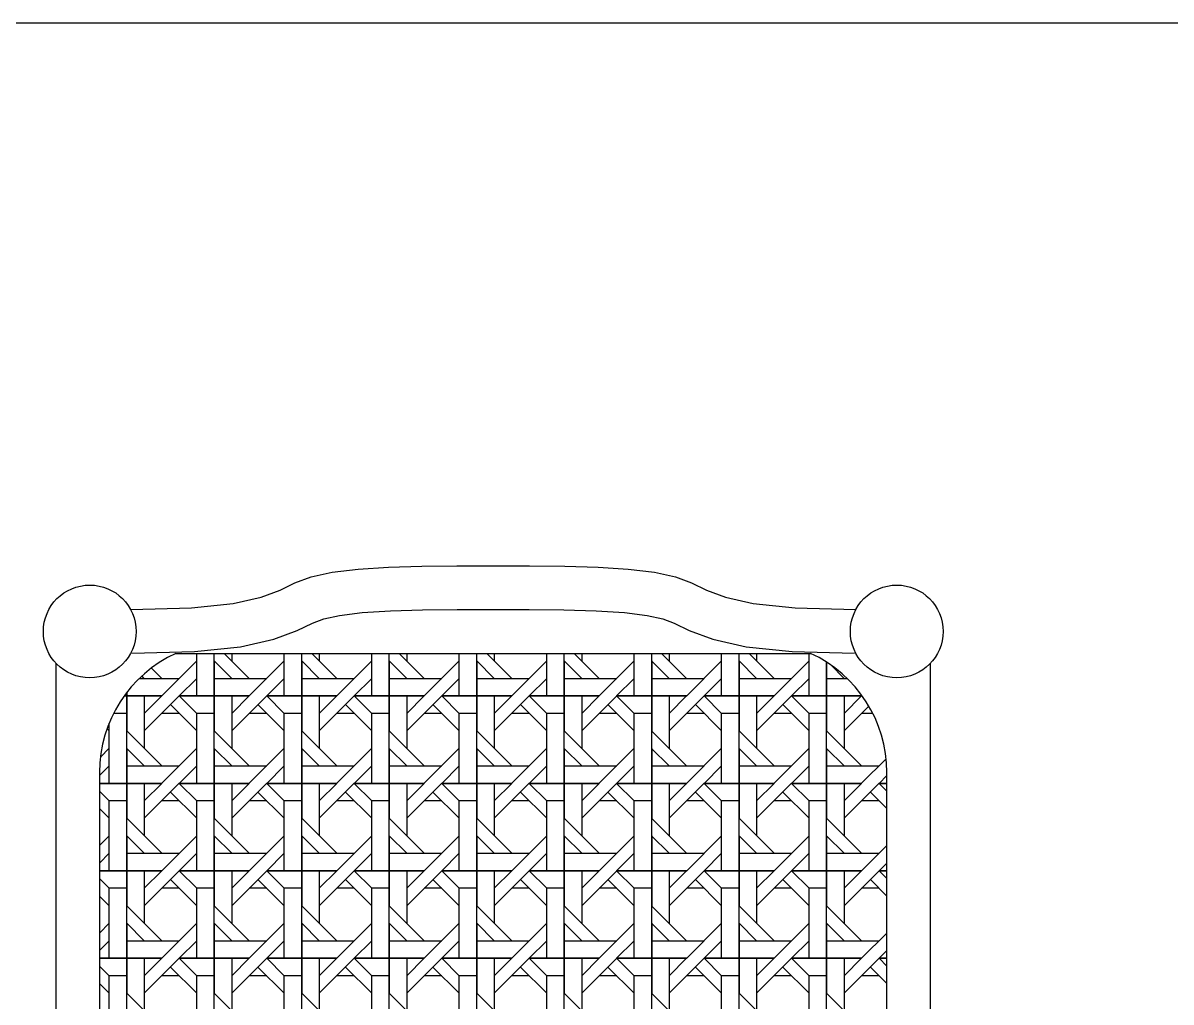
# Model space of a CAD drawing. Header units: millimetres. Extents: x 36213 to 52357, y 13387 to 22894.
# Drawn here: x 45352 to 45982, y 16475 to 17012 of the extents above; entities that cross this region are included whole.
import ezdxf

# ---------------------------------------------------------------- set-up
doc = ezdxf.new("R2010")
doc.units = ezdxf.units.MM
doc.layers.add('www.cad-blocks.net', color=7, linetype='Continuous')

# ---------------------------------------------------------------- blocks, each defined once
blk = doc.blocks.new('*X65')
at = {"color": 0}
for p, q in [((158.769, 394.382), (157.169, 392.782)), ((158.769, 392.781), (158.769, 394.725)), ((160.368, 393.581), (159.568, 394.381)), ((159.569, 392.781), (159.569, 394.725)), ((159.569, 394.381), (159.569, 392.781)), ((161.168, 393.581), (160.024, 394.725)), ((160.369, 394.725), (160.369, 394.381)), ((162.769, 394.382), (161.169, 392.782)), ((162.769, 392.781), (162.769, 394.725)), ((164.368, 393.581), (163.568, 394.381)), ((163.569, 392.781), (163.569, 394.725)), ((163.569, 394.381), (163.569, 392.781)), ((165.168, 393.581), (164.024, 394.725)), ((164.369, 394.725), (164.369, 394.381)), ((166.769, 394.382), (165.169, 392.782)), ((166.769, 392.781), (166.769, 394.725)), ((168.368, 393.581), (167.568, 394.381)), ((167.569, 392.781), (167.569, 394.725)), ((167.569, 394.381), (167.569, 392.781)), ((169.168, 393.581), (168.024, 394.725)), ((168.369, 394.725), (168.369, 394.381)), ((170.769, 394.382), (169.169, 392.782)), ((170.769, 392.781), (170.769, 394.725)), ((172.368, 393.581), (171.568, 394.381)), ((171.569, 392.781), (171.569, 394.725)), ((171.569, 394.381), (171.569, 392.781)), ((173.168, 393.581), (172.024, 394.725)), ((172.369, 394.725), (172.369, 394.381)), ((174.769, 394.382), (173.169, 392.782)), ((174.769, 392.781), (174.769, 394.725)), ((176.368, 393.581), (175.568, 394.381)), ((175.569, 392.781), (175.569, 394.725)), ((175.569, 394.381), (175.569, 392.781)), ((177.168, 393.581), (176.024, 394.725)), ((176.369, 394.725), (176.369, 394.381)), ((178.769, 394.382), (177.169, 392.782)), ((178.769, 392.781), (178.769, 394.725)), ((180.368, 393.581), (179.568, 394.381)), ((179.569, 392.781), (179.569, 394.725)), ((179.569, 394.381), (179.569, 392.781)), ((181.168, 393.581), (180.024, 394.725)), ((180.369, 394.725), (180.369, 394.381)), ((182.769, 394.382), (181.169, 392.782)), ((182.769, 392.781), (182.769, 394.725)), ((184.368, 393.581), (183.568, 394.381)), ((183.569, 392.781), (183.569, 394.725)), ((183.569, 394.381), (183.569, 392.781)), ((185.168, 393.581), (184.024, 394.725)), ((184.369, 394.725), (184.369, 394.381)), ((186.769, 394.382), (185.169, 392.782)), ((186.769, 392.781), (186.769, 394.725)), ((187.569, 394.324), (187.569, 392.781)), ((187.569, 392.781), (187.569, 394.324)), ((157.168, 393.581), (156.696, 394.053)), ((188.368, 393.581), (187.742, 394.208)), ((156.147, 393.581), (157.969, 393.581)), ((156.368, 393.581), (156.261, 393.689)), ((158.768, 393.581), (157.968, 392.781)), ((159.569, 393.581), (161.969, 393.581)), ((162.768, 393.581), (161.968, 392.781)), ((163.569, 393.581), (165.969, 393.581)), ((166.768, 393.581), (165.968, 392.781)), ((167.569, 393.581), (169.969, 393.581)), ((170.768, 393.581), (169.968, 392.781)), ((171.569, 393.581), (173.969, 393.581)), ((174.768, 393.581), (173.968, 392.781)), ((175.569, 393.581), (177.969, 393.581)), ((178.768, 393.581), (177.968, 392.781)), ((179.569, 393.581), (181.969, 393.581)), ((182.768, 393.581), (181.968, 392.781)), ((183.569, 393.581), (185.969, 393.581)), ((186.768, 393.581), (185.968, 392.781)), ((187.569, 393.581), (188.504, 393.581)), ((155.456, 392.781), (155.569, 392.781)), ((155.569, 392.781), (155.456, 392.781)), ((155.569, 392.932), (155.569, 392.781)), ((155.569, 392.781), (155.569, 392.932)), ((155.569, 388.781), (155.569, 392.781)), ((155.569, 392.781), (155.569, 392.781)), ((155.569, 392.781), (157.169, 392.781)), ((155.569, 392.781), (155.569, 391.181)), ((157.169, 392.781), (155.569, 392.781)), ((156.368, 391.981), (157.168, 392.781)), ((156.369, 391.182), (157.969, 392.782)), ((156.369, 392.781), (156.369, 390.381)), ((157.968, 392.781), (158.768, 391.981)), ((157.969, 392.781), (159.569, 392.781)), ((159.569, 392.781), (157.969, 392.781)), ((159.569, 388.781), (159.569, 392.781)), ((159.569, 392.781), (159.569, 392.781)), ((159.569, 392.781), (161.169, 392.781)), ((159.569, 392.781), (159.569, 391.181)), ((161.169, 392.781), (159.569, 392.781)), ((160.368, 391.981), (161.168, 392.781)), ((160.369, 391.182), (161.969, 392.782)), ((160.369, 392.781), (160.369, 390.381)), ((161.968, 392.781), (162.768, 391.981)), ((161.969, 392.781), (163.569, 392.781)), ((163.569, 392.781), (161.969, 392.781)), ((163.569, 388.781), (163.569, 392.781)), ((163.569, 392.781), (163.569, 392.781)), ((163.569, 392.781), (165.169, 392.781)), ((163.569, 392.781), (163.569, 391.181)), ((165.169, 392.781), (163.569, 392.781)), ((164.368, 391.981), (165.168, 392.781)), ((164.369, 391.182), (165.969, 392.782)), ((164.369, 392.781), (164.369, 390.381)), ((165.968, 392.781), (166.768, 391.981)), ((165.969, 392.781), (167.569, 392.781)), ((167.569, 392.781), (165.969, 392.781)), ((167.569, 388.781), (167.569, 392.781)), ((167.569, 392.781), (167.569, 392.781)), ((167.569, 392.781), (169.169, 392.781)), ((167.569, 392.781), (167.569, 391.181)), ((169.169, 392.781), (167.569, 392.781)), ((168.368, 391.981), (169.168, 392.781)), ((168.369, 391.182), (169.969, 392.782)), ((168.369, 392.781), (168.369, 390.381)), ((169.968, 392.781), (170.768, 391.981)), ((169.969, 392.781), (171.569, 392.781)), ((171.569, 392.781), (169.969, 392.781)), ((171.569, 388.781), (171.569, 392.781)), ((171.569, 392.781), (171.569, 392.781)), ((171.569, 392.781), (173.169, 392.781)), ((171.569, 392.781), (171.569, 391.181)), ((173.169, 392.781), (171.569, 392.781)), ((172.368, 391.981), (173.168, 392.781)), ((172.369, 391.182), (173.969, 392.782)), ((172.369, 392.781), (172.369, 390.381)), ((173.968, 392.781), (174.768, 391.981)), ((173.969, 392.781), (175.569, 392.781)), ((175.569, 392.781), (173.969, 392.781)), ((175.569, 388.781), (175.569, 392.781)), ((175.569, 392.781), (175.569, 392.781)), ((175.569, 392.781), (177.169, 392.781)), ((175.569, 392.781), (175.569, 391.181)), ((177.169, 392.781), (175.569, 392.781)), ((176.368, 391.981), (177.168, 392.781)), ((176.369, 391.182), (177.969, 392.782)), ((176.369, 392.781), (176.369, 390.381)), ((177.968, 392.781), (178.768, 391.981)), ((177.969, 392.781), (179.569, 392.781)), ((179.569, 392.781), (177.969, 392.781)), ((179.569, 388.781), (179.569, 392.781)), ((179.569, 392.781), (179.569, 392.781)), ((179.569, 392.781), (181.169, 392.781)), ((179.569, 392.781), (179.569, 391.181)), ((181.169, 392.781), (179.569, 392.781)), ((180.368, 391.981), (181.168, 392.781)), ((180.369, 391.182), (181.969, 392.782)), ((180.369, 392.781), (180.369, 390.381)), ((181.968, 392.781), (182.768, 391.981)), ((181.969, 392.781), (183.569, 392.781)), ((183.569, 392.781), (181.969, 392.781)), ((183.569, 388.781), (183.569, 392.781)), ((183.569, 392.781), (183.569, 392.781)), ((183.569, 392.781), (185.169, 392.781)), ((183.569, 392.781), (183.569, 391.181)), ((185.169, 392.781), (183.569, 392.781)), ((184.368, 391.981), (185.168, 392.781)), ((184.369, 391.182), (185.969, 392.782)), ((184.369, 392.781), (184.369, 390.381)), ((185.968, 392.781), (186.768, 391.981)), ((185.969, 392.781), (187.569, 392.781)), ((187.569, 392.781), (185.969, 392.781)), ((187.569, 388.781), (187.569, 392.781)), ((187.569, 392.781), (187.569, 392.781)), ((187.569, 392.781), (189.169, 392.781)), ((187.569, 392.781), (187.569, 391.181)), ((189.169, 392.781), (187.569, 392.781)), ((188.368, 391.981), (189.168, 392.781)), ((188.369, 392.781), (188.369, 390.381)), ((189.184, 392.797), (189.169, 392.782)), ((157.568, 392.381), (158.768, 391.181)), ((161.568, 392.381), (162.768, 391.181)), ((165.568, 392.381), (166.768, 391.181)), ((169.568, 392.381), (170.768, 391.181)), ((173.568, 392.381), (174.768, 391.181)), ((177.568, 392.381), (178.768, 391.181)), ((181.568, 392.381), (182.768, 391.181)), ((185.568, 392.381), (186.768, 391.181)), ((188.369, 391.182), (189.5, 392.313)), ((155.569, 391.981), (154.97, 391.981)), ((157.969, 391.981), (157.169, 391.981)), ((158.769, 388.781), (158.769, 391.981)), ((159.569, 391.981), (158.769, 391.981)), ((161.969, 391.981), (161.169, 391.981)), ((162.769, 388.781), (162.769, 391.981)), ((163.569, 391.981), (162.769, 391.981)), ((165.969, 391.981), (165.169, 391.981)), ((166.769, 388.781), (166.769, 391.981)), ((167.569, 391.981), (166.769, 391.981)), ((169.969, 391.981), (169.169, 391.981)), ((170.769, 388.781), (170.769, 391.981)), ((171.569, 391.981), (170.769, 391.981)), ((173.969, 391.981), (173.169, 391.981)), ((174.769, 388.781), (174.769, 391.981)), ((175.569, 391.981), (174.769, 391.981)), ((177.969, 391.981), (177.169, 391.981)), ((178.769, 388.781), (178.769, 391.981)), ((179.569, 391.981), (178.769, 391.981)), ((181.969, 391.981), (181.169, 391.981)), ((182.769, 388.781), (182.769, 391.981)), ((183.569, 391.981), (182.769, 391.981)), ((185.969, 391.981), (185.169, 391.981)), ((186.769, 388.781), (186.769, 391.981)), ((187.569, 391.981), (186.769, 391.981)), ((189.681, 391.981), (189.169, 391.981)), ((154.67, 391.28), (154.768, 391.181)), ((154.769, 388.781), (154.769, 391.539)), ((157.168, 389.581), (155.568, 391.181)), ((161.168, 389.581), (159.568, 391.181)), ((165.168, 389.581), (163.568, 391.181)), ((169.168, 389.581), (167.568, 391.181)), ((173.168, 389.581), (171.568, 391.181)), ((177.168, 389.581), (175.568, 391.181)), ((181.168, 389.581), (179.568, 391.181)), ((185.168, 389.581), (183.568, 391.181)), ((189.168, 389.581), (187.568, 391.181)), ((154.769, 390.382), (154.367, 389.98)), ((156.368, 389.581), (155.568, 390.381)), ((155.569, 390.381), (155.569, 388.781)), ((158.769, 390.382), (157.169, 388.782)), ((160.368, 389.581), (159.568, 390.381)), ((159.569, 390.381), (159.569, 388.781)), ((162.769, 390.382), (161.169, 388.782)), ((164.368, 389.581), (163.568, 390.381)), ((163.569, 390.381), (163.569, 388.781)), ((166.769, 390.382), (165.169, 388.782)), ((168.368, 389.581), (167.568, 390.381)), ((167.569, 390.381), (167.569, 388.781)), ((170.769, 390.382), (169.169, 388.782)), ((172.368, 389.581), (171.568, 390.381)), ((171.569, 390.381), (171.569, 388.781)), ((174.769, 390.382), (173.169, 388.782)), ((176.368, 389.581), (175.568, 390.381)), ((175.569, 390.381), (175.569, 388.781)), ((178.769, 390.382), (177.169, 388.782)), ((180.368, 389.581), (179.568, 390.381)), ((179.569, 390.381), (179.569, 388.781)), ((182.769, 390.382), (181.169, 388.782)), ((184.368, 389.581), (183.568, 390.381)), ((183.569, 390.381), (183.569, 388.781)), ((186.769, 390.382), (185.169, 388.782)), ((188.368, 389.581), (187.568, 390.381)), ((187.569, 390.381), (187.569, 388.781)), ((154.768, 389.581), (154.325, 389.138)), ((155.569, 389.581), (157.969, 389.581)), ((158.768, 389.581), (157.968, 388.781)), ((159.569, 389.581), (161.969, 389.581)), ((162.768, 389.581), (161.968, 388.781)), ((163.569, 389.581), (165.969, 389.581)), ((166.768, 389.581), (165.968, 388.781)), ((167.569, 389.581), (169.969, 389.581)), ((170.768, 389.581), (169.968, 388.781)), ((171.569, 389.581), (173.969, 389.581)), ((174.768, 389.581), (173.968, 388.781)), ((175.569, 389.581), (177.969, 389.581)), ((178.768, 389.581), (177.968, 388.781)), ((179.569, 389.581), (181.969, 389.581)), ((182.768, 389.581), (181.968, 388.781)), ((183.569, 389.581), (185.969, 389.581)), ((186.768, 389.581), (185.968, 388.781)), ((187.569, 389.581), (189.969, 389.581)), ((190.292, 389.905), (189.169, 388.782)), ((190.325, 389.138), (189.968, 388.781)), ((154.325, 388.781), (155.569, 388.781)), ((155.569, 388.781), (154.325, 388.781)), ((155.569, 384.781), (155.569, 388.781)), ((155.569, 388.781), (155.569, 388.781)), ((155.569, 388.781), (157.169, 388.781)), ((155.569, 388.781), (155.569, 387.181)), ((157.169, 388.781), (155.569, 388.781)), ((156.368, 387.981), (157.168, 388.781)), ((156.369, 387.182), (157.969, 388.782)), ((156.369, 388.781), (156.369, 386.381)), ((157.968, 388.781), (158.768, 387.981)), ((157.969, 388.781), (159.569, 388.781)), ((159.569, 388.781), (157.969, 388.781)), ((159.569, 384.781), (159.569, 388.781)), ((159.569, 388.781), (159.569, 388.781)), ((159.569, 388.781), (161.169, 388.781)), ((159.569, 388.781), (159.569, 387.181)), ((161.169, 388.781), (159.569, 388.781)), ((160.368, 387.981), (161.168, 388.781)), ((160.369, 387.182), (161.969, 388.782)), ((160.369, 388.781), (160.369, 386.381)), ((161.968, 388.781), (162.768, 387.981)), ((161.969, 388.781), (163.569, 388.781)), ((163.569, 388.781), (161.969, 388.781)), ((163.569, 384.781), (163.569, 388.781)), ((163.569, 388.781), (163.569, 388.781)), ((163.569, 388.781), (165.169, 388.781)), ((163.569, 388.781), (163.569, 387.181)), ((165.169, 388.781), (163.569, 388.781)), ((164.368, 387.981), (165.168, 388.781)), ((164.369, 387.182), (165.969, 388.782)), ((164.369, 388.781), (164.369, 386.381)), ((165.968, 388.781), (166.768, 387.981)), ((165.969, 388.781), (167.569, 388.781)), ((167.569, 388.781), (165.969, 388.781)), ((167.569, 384.781), (167.569, 388.781)), ((167.569, 388.781), (167.569, 388.781)), ((167.569, 388.781), (169.169, 388.781)), ((167.569, 388.781), (167.569, 387.181)), ((169.169, 388.781), (167.569, 388.781)), ((168.368, 387.981), (169.168, 388.781)), ((168.369, 387.182), (169.969, 388.782)), ((168.369, 388.781), (168.369, 386.381)), ((169.968, 388.781), (170.768, 387.981)), ((169.969, 388.781), (171.569, 388.781)), ((171.569, 388.781), (169.969, 388.781)), ((171.569, 384.781), (171.569, 388.781)), ((171.569, 388.781), (171.569, 388.781)), ((171.569, 388.781), (173.169, 388.781)), ((171.569, 388.781), (171.569, 387.181)), ((173.169, 388.781), (171.569, 388.781)), ((172.368, 387.981), (173.168, 388.781)), ((172.369, 387.182), (173.969, 388.782)), ((172.369, 388.781), (172.369, 386.381)), ((173.968, 388.781), (174.768, 387.981)), ((173.969, 388.781), (175.569, 388.781)), ((175.569, 388.781), (173.969, 388.781)), ((175.569, 384.781), (175.569, 388.781)), ((175.569, 388.781), (175.569, 388.781)), ((175.569, 388.781), (177.169, 388.781)), ((175.569, 388.781), (175.569, 387.181)), ((177.169, 388.781), (175.569, 388.781)), ((176.368, 387.981), (177.168, 388.781)), ((176.369, 387.182), (177.969, 388.782)), ((176.369, 388.781), (176.369, 386.381)), ((177.968, 388.781), (178.768, 387.981)), ((177.969, 388.781), (179.569, 388.781)), ((179.569, 388.781), (177.969, 388.781)), ((179.569, 384.781), (179.569, 388.781)), ((179.569, 388.781), (179.569, 388.781)), ((179.569, 388.781), (181.169, 388.781)), ((179.569, 388.781), (179.569, 387.181)), ((181.169, 388.781), (179.569, 388.781)), ((180.368, 387.981), (181.168, 388.781)), ((180.369, 387.182), (181.969, 388.782)), ((180.369, 388.781), (180.369, 386.381)), ((181.968, 388.781), (182.768, 387.981)), ((181.969, 388.781), (183.569, 388.781)), ((183.569, 388.781), (181.969, 388.781)), ((183.569, 384.781), (183.569, 388.781)), ((183.569, 388.781), (183.569, 388.781)), ((183.569, 388.781), (185.169, 388.781)), ((183.569, 388.781), (183.569, 387.181)), ((185.169, 388.781), (183.569, 388.781)), ((184.368, 387.981), (185.168, 388.781)), ((184.369, 387.182), (185.969, 388.782)), ((184.369, 388.781), (184.369, 386.381)), ((185.968, 388.781), (186.768, 387.981)), ((185.969, 388.781), (187.569, 388.781)), ((187.569, 388.781), (185.969, 388.781)), ((187.569, 384.781), (187.569, 388.781)), ((187.569, 388.781), (187.569, 388.781)), ((187.569, 388.781), (189.169, 388.781)), ((187.569, 388.781), (187.569, 387.181)), ((189.169, 388.781), (187.569, 388.781)), ((188.368, 387.981), (189.168, 388.781)), ((188.369, 387.182), (189.969, 388.782)), ((188.369, 388.781), (188.369, 386.381)), ((189.968, 388.781), (190.325, 388.424)), ((189.969, 388.781), (190.325, 388.781)), ((190.325, 388.781), (189.969, 388.781)), ((154.325, 388.424), (154.768, 387.981)), ((154.769, 384.781), (154.769, 387.981)), ((155.569, 387.981), (154.769, 387.981)), ((157.969, 387.981), (157.169, 387.981)), ((157.568, 388.381), (158.768, 387.181)), ((158.769, 384.781), (158.769, 387.981)), ((159.569, 387.981), (158.769, 387.981)), ((161.969, 387.981), (161.169, 387.981)), ((161.568, 388.381), (162.768, 387.181)), ((162.769, 384.781), (162.769, 387.981)), ((163.569, 387.981), (162.769, 387.981)), ((165.969, 387.981), (165.169, 387.981)), ((165.568, 388.381), (166.768, 387.181)), ((166.769, 384.781), (166.769, 387.981)), ((167.569, 387.981), (166.769, 387.981)), ((169.969, 387.981), (169.169, 387.981)), ((169.568, 388.381), (170.768, 387.181)), ((170.769, 384.781), (170.769, 387.981)), ((171.569, 387.981), (170.769, 387.981)), ((173.969, 387.981), (173.169, 387.981)), ((173.568, 388.381), (174.768, 387.181)), ((174.769, 384.781), (174.769, 387.981)), ((175.569, 387.981), (174.769, 387.981)), ((177.969, 387.981), (177.169, 387.981)), ((177.568, 388.381), (178.768, 387.181)), ((178.769, 384.781), (178.769, 387.981)), ((179.569, 387.981), (178.769, 387.981)), ((181.969, 387.981), (181.169, 387.981)), ((181.568, 388.381), (182.768, 387.181)), ((182.769, 384.781), (182.769, 387.981)), ((183.569, 387.981), (182.769, 387.981)), ((185.969, 387.981), (185.169, 387.981)), ((185.568, 388.381), (186.768, 387.181)), ((186.769, 384.781), (186.769, 387.981)), ((187.569, 387.981), (186.769, 387.981)), ((189.969, 387.981), (189.169, 387.981)), ((189.568, 388.381), (190.325, 387.624)), ((154.325, 387.624), (154.768, 387.181)), ((157.168, 385.581), (155.568, 387.181)), ((161.168, 385.581), (159.568, 387.181)), ((165.168, 385.581), (163.568, 387.181)), ((169.168, 385.581), (167.568, 387.181)), ((173.168, 385.581), (171.568, 387.181)), ((177.168, 385.581), (175.568, 387.181)), ((181.168, 385.581), (179.568, 387.181)), ((185.168, 385.581), (183.568, 387.181)), ((189.168, 385.581), (187.568, 387.181)), ((154.769, 386.382), (154.325, 385.938)), ((156.368, 385.581), (155.568, 386.381)), ((155.569, 386.381), (155.569, 384.781)), ((158.769, 386.382), (157.169, 384.782)), ((160.368, 385.581), (159.568, 386.381)), ((159.569, 386.381), (159.569, 384.781)), ((162.769, 386.382), (161.169, 384.782)), ((164.368, 385.581), (163.568, 386.381)), ((163.569, 386.381), (163.569, 384.781)), ((166.769, 386.382), (165.169, 384.782)), ((168.368, 385.581), (167.568, 386.381)), ((167.569, 386.381), (167.569, 384.781)), ((170.769, 386.382), (169.169, 384.782)), ((172.368, 385.581), (171.568, 386.381)), ((171.569, 386.381), (171.569, 384.781)), ((174.769, 386.382), (173.169, 384.782)), ((176.368, 385.581), (175.568, 386.381)), ((175.569, 386.381), (175.569, 384.781)), ((178.769, 386.382), (177.169, 384.782)), ((180.368, 385.581), (179.568, 386.381)), ((179.569, 386.381), (179.569, 384.781)), ((182.769, 386.382), (181.169, 384.782)), ((184.368, 385.581), (183.568, 386.381)), ((183.569, 386.381), (183.569, 384.781)), ((186.769, 386.382), (185.169, 384.782)), ((188.368, 385.581), (187.568, 386.381)), ((187.569, 386.381), (187.569, 384.781)), ((190.325, 385.938), (189.169, 384.782)), ((154.768, 385.581), (154.325, 385.138)), ((155.569, 385.581), (157.969, 385.581)), ((158.768, 385.581), (157.968, 384.781)), ((159.569, 385.581), (161.969, 385.581)), ((162.768, 385.581), (161.968, 384.781)), ((163.569, 385.581), (165.969, 385.581)), ((166.768, 385.581), (165.968, 384.781)), ((167.569, 385.581), (169.969, 385.581)), ((170.768, 385.581), (169.968, 384.781)), ((171.569, 385.581), (173.969, 385.581)), ((174.768, 385.581), (173.968, 384.781)), ((175.569, 385.581), (177.969, 385.581)), ((178.768, 385.581), (177.968, 384.781)), ((179.569, 385.581), (181.969, 385.581)), ((182.768, 385.581), (181.968, 384.781)), ((183.569, 385.581), (185.969, 385.581)), ((186.768, 385.581), (185.968, 384.781)), ((187.569, 385.581), (189.969, 385.581)), ((190.325, 385.138), (189.968, 384.781)), ((154.325, 384.781), (155.569, 384.781)), ((155.569, 384.781), (154.325, 384.781)), ((154.325, 384.424), (154.768, 383.981)), ((155.569, 380.781), (155.569, 384.781)), ((155.569, 384.781), (155.569, 384.781)), ((155.569, 384.781), (157.169, 384.781)), ((155.569, 384.781), (155.569, 383.181)), ((157.169, 384.781), (155.569, 384.781)), ((156.368, 383.981), (157.168, 384.781)), ((156.369, 383.182), (157.969, 384.782)), ((156.369, 384.781), (156.369, 382.381)), ((157.568, 384.381), (158.768, 383.181)), ((157.968, 384.781), (158.768, 383.981)), ((157.969, 384.781), (159.569, 384.781)), ((159.569, 384.781), (157.969, 384.781)), ((159.569, 380.781), (159.569, 384.781)), ((159.569, 384.781), (159.569, 384.781)), ((159.569, 384.781), (161.169, 384.781)), ((159.569, 384.781), (159.569, 383.181)), ((161.169, 384.781), (159.569, 384.781)), ((160.368, 383.981), (161.168, 384.781)), ((160.369, 383.182), (161.969, 384.782)), ((160.369, 384.781), (160.369, 382.381)), ((161.568, 384.381), (162.768, 383.181)), ((161.968, 384.781), (162.768, 383.981)), ((161.969, 384.781), (163.569, 384.781)), ((163.569, 384.781), (161.969, 384.781)), ((163.569, 380.781), (163.569, 384.781)), ((163.569, 384.781), (163.569, 384.781)), ((163.569, 384.781), (165.169, 384.781)), ((163.569, 384.781), (163.569, 383.181)), ((165.169, 384.781), (163.569, 384.781)), ((164.368, 383.981), (165.168, 384.781)), ((164.369, 383.182), (165.969, 384.782)), ((164.369, 384.781), (164.369, 382.381)), ((165.568, 384.381), (166.768, 383.181)), ((165.968, 384.781), (166.768, 383.981)), ((165.969, 384.781), (167.569, 384.781)), ((167.569, 384.781), (165.969, 384.781)), ((167.569, 380.781), (167.569, 384.781)), ((167.569, 384.781), (167.569, 384.781)), ((167.569, 384.781), (169.169, 384.781)), ((167.569, 384.781), (167.569, 383.181)), ((169.169, 384.781), (167.569, 384.781)), ((168.368, 383.981), (169.168, 384.781)), ((168.369, 383.182), (169.969, 384.782)), ((168.369, 384.781), (168.369, 382.381)), ((169.568, 384.381), (170.768, 383.181)), ((169.968, 384.781), (170.768, 383.981)), ((169.969, 384.781), (171.569, 384.781)), ((171.569, 384.781), (169.969, 384.781)), ((171.569, 380.781), (171.569, 384.781)), ((171.569, 384.781), (171.569, 384.781)), ((171.569, 384.781), (173.169, 384.781)), ((171.569, 384.781), (171.569, 383.181)), ((173.169, 384.781), (171.569, 384.781)), ((172.368, 383.981), (173.168, 384.781)), ((172.369, 383.182), (173.969, 384.782)), ((172.369, 384.781), (172.369, 382.381)), ((173.568, 384.381), (174.768, 383.181)), ((173.968, 384.781), (174.768, 383.981)), ((173.969, 384.781), (175.569, 384.781)), ((175.569, 384.781), (173.969, 384.781)), ((175.569, 380.781), (175.569, 384.781)), ((175.569, 384.781), (175.569, 384.781)), ((175.569, 384.781), (177.169, 384.781)), ((175.569, 384.781), (175.569, 383.181)), ((177.169, 384.781), (175.569, 384.781)), ((176.368, 383.981), (177.168, 384.781)), ((176.369, 383.182), (177.969, 384.782)), ((176.369, 384.781), (176.369, 382.381)), ((177.568, 384.381), (178.768, 383.181)), ((177.968, 384.781), (178.768, 383.981)), ((177.969, 384.781), (179.569, 384.781)), ((179.569, 384.781), (177.969, 384.781)), ((179.569, 380.781), (179.569, 384.781)), ((179.569, 384.781), (179.569, 384.781)), ((179.569, 384.781), (181.169, 384.781)), ((179.569, 384.781), (179.569, 383.181)), ((181.169, 384.781), (179.569, 384.781)), ((180.368, 383.981), (181.168, 384.781)), ((180.369, 383.182), (181.969, 384.782)), ((180.369, 384.781), (180.369, 382.381)), ((181.568, 384.381), (182.768, 383.181)), ((181.968, 384.781), (182.768, 383.981)), ((181.969, 384.781), (183.569, 384.781)), ((183.569, 384.781), (181.969, 384.781)), ((183.569, 380.781), (183.569, 384.781)), ((183.569, 384.781), (183.569, 384.781)), ((183.569, 384.781), (185.169, 384.781)), ((183.569, 384.781), (183.569, 383.181)), ((185.169, 384.781), (183.569, 384.781)), ((184.368, 383.981), (185.168, 384.781)), ((184.369, 383.182), (185.969, 384.782)), ((184.369, 384.781), (184.369, 382.381)), ((185.568, 384.381), (186.768, 383.181)), ((185.968, 384.781), (186.768, 383.981)), ((185.969, 384.781), (187.569, 384.781)), ((187.569, 384.781), (185.969, 384.781)), ((187.569, 380.781), (187.569, 384.781)), ((187.569, 384.781), (187.569, 384.781)), ((187.569, 384.781), (189.169, 384.781)), ((187.569, 384.781), (187.569, 383.181)), ((189.169, 384.781), (187.569, 384.781)), ((188.368, 383.981), (189.168, 384.781)), ((188.369, 383.182), (189.969, 384.782)), ((188.369, 384.781), (188.369, 382.381)), ((189.568, 384.381), (190.325, 383.624)), ((189.968, 384.781), (190.325, 384.424)), ((189.969, 384.781), (190.325, 384.781)), ((190.325, 384.781), (189.969, 384.781)), ((154.769, 380.781), (154.769, 383.981)), ((155.569, 383.981), (154.769, 383.981)), ((157.969, 383.981), (157.169, 383.981)), ((158.769, 380.781), (158.769, 383.981)), ((159.569, 383.981), (158.769, 383.981)), ((161.969, 383.981), (161.169, 383.981)), ((162.769, 380.781), (162.769, 383.981)), ((163.569, 383.981), (162.769, 383.981)), ((165.969, 383.981), (165.169, 383.981)), ((166.769, 380.781), (166.769, 383.981)), ((167.569, 383.981), (166.769, 383.981)), ((169.969, 383.981), (169.169, 383.981)), ((170.769, 380.781), (170.769, 383.981)), ((171.569, 383.981), (170.769, 383.981)), ((173.969, 383.981), (173.169, 383.981)), ((174.769, 380.781), (174.769, 383.981)), ((175.569, 383.981), (174.769, 383.981)), ((177.969, 383.981), (177.169, 383.981)), ((178.769, 380.781), (178.769, 383.981)), ((179.569, 383.981), (178.769, 383.981)), ((181.969, 383.981), (181.169, 383.981)), ((182.769, 380.781), (182.769, 383.981)), ((183.569, 383.981), (182.769, 383.981)), ((185.969, 383.981), (185.169, 383.981)), ((186.769, 380.781), (186.769, 383.981)), ((187.569, 383.981), (186.769, 383.981)), ((189.969, 383.981), (189.169, 383.981)), ((154.325, 383.624), (154.768, 383.181)), ((157.168, 381.581), (155.568, 383.181)), ((161.168, 381.581), (159.568, 383.181)), ((165.168, 381.581), (163.568, 383.181)), ((169.168, 381.581), (167.568, 383.181)), ((173.168, 381.581), (171.568, 383.181)), ((177.168, 381.581), (175.568, 383.181)), ((181.168, 381.581), (179.568, 383.181)), ((185.168, 381.581), (183.568, 383.181)), ((189.168, 381.581), (187.568, 383.181)), ((154.769, 382.382), (154.325, 381.938)), ((156.368, 381.581), (155.568, 382.381)), ((155.569, 382.381), (155.569, 380.781)), ((158.769, 382.382), (157.169, 380.782)), ((160.368, 381.581), (159.568, 382.381)), ((159.569, 382.381), (159.569, 380.781)), ((162.769, 382.382), (161.169, 380.782)), ((164.368, 381.581), (163.568, 382.381)), ((163.569, 382.381), (163.569, 380.781)), ((166.769, 382.382), (165.169, 380.782)), ((168.368, 381.581), (167.568, 382.381)), ((167.569, 382.381), (167.569, 380.781)), ((170.769, 382.382), (169.169, 380.782)), ((172.368, 381.581), (171.568, 382.381)), ((171.569, 382.381), (171.569, 380.781)), ((174.769, 382.382), (173.169, 380.782)), ((176.368, 381.581), (175.568, 382.381)), ((175.569, 382.381), (175.569, 380.781)), ((178.769, 382.382), (177.169, 380.782)), ((180.368, 381.581), (179.568, 382.381)), ((179.569, 382.381), (179.569, 380.781)), ((182.769, 382.382), (181.169, 380.782)), ((184.368, 381.581), (183.568, 382.381)), ((183.569, 382.381), (183.569, 380.781)), ((186.769, 382.382), (185.169, 380.782)), ((188.368, 381.581), (187.568, 382.381)), ((187.569, 382.381), (187.569, 380.781)), ((190.325, 381.938), (189.169, 380.782)), ((154.768, 381.581), (154.325, 381.138)), ((155.569, 381.581), (157.969, 381.581)), ((158.768, 381.581), (157.968, 380.781)), ((159.569, 381.581), (161.969, 381.581)), ((162.768, 381.581), (161.968, 380.781)), ((163.569, 381.581), (165.969, 381.581)), ((166.768, 381.581), (165.968, 380.781)), ((167.569, 381.581), (169.969, 381.581)), ((170.768, 381.581), (169.968, 380.781)), ((171.569, 381.581), (173.969, 381.581)), ((174.768, 381.581), (173.968, 380.781)), ((175.569, 381.581), (177.969, 381.581)), ((178.768, 381.581), (177.968, 380.781)), ((179.569, 381.581), (181.969, 381.581)), ((182.768, 381.581), (181.968, 380.781)), ((183.569, 381.581), (185.969, 381.581)), ((186.768, 381.581), (185.968, 380.781)), ((187.569, 381.581), (189.969, 381.581)), ((190.325, 381.138), (189.968, 380.781)), ((154.325, 380.781), (155.569, 380.781)), ((155.569, 380.781), (154.325, 380.781)), ((155.569, 376.781), (155.569, 380.781)), ((155.569, 380.781), (155.569, 380.781)), ((155.569, 380.781), (157.169, 380.781)), ((155.569, 380.781), (155.569, 379.181)), ((157.169, 380.781), (155.569, 380.781)), ((156.368, 379.981), (157.168, 380.781)), ((156.369, 379.182), (157.969, 380.782)), ((156.369, 380.781), (156.369, 378.381)), ((157.968, 380.781), (158.768, 379.981)), ((157.969, 380.781), (159.569, 380.781)), ((159.569, 380.781), (157.969, 380.781)), ((159.569, 376.781), (159.569, 380.781)), ((159.569, 380.781), (159.569, 380.781)), ((159.569, 380.781), (161.169, 380.781)), ((159.569, 380.781), (159.569, 379.181)), ((161.169, 380.781), (159.569, 380.781)), ((160.368, 379.981), (161.168, 380.781)), ((160.369, 379.182), (161.969, 380.782)), ((160.369, 380.781), (160.369, 378.381)), ((161.968, 380.781), (162.768, 379.981)), ((161.969, 380.781), (163.569, 380.781)), ((163.569, 380.781), (161.969, 380.781)), ((163.569, 376.781), (163.569, 380.781)), ((163.569, 380.781), (163.569, 380.781)), ((163.569, 380.781), (165.169, 380.781)), ((163.569, 380.781), (163.569, 379.181)), ((165.169, 380.781), (163.569, 380.781)), ((164.368, 379.981), (165.168, 380.781)), ((164.369, 379.182), (165.969, 380.782)), ((164.369, 380.781), (164.369, 378.381)), ((165.968, 380.781), (166.768, 379.981)), ((165.969, 380.781), (167.569, 380.781)), ((167.569, 380.781), (165.969, 380.781)), ((167.569, 376.781), (167.569, 380.781)), ((167.569, 380.781), (167.569, 380.781)), ((167.569, 380.781), (169.169, 380.781)), ((167.569, 380.781), (167.569, 379.181)), ((169.169, 380.781), (167.569, 380.781)), ((168.368, 379.981), (169.168, 380.781)), ((168.369, 379.182), (169.969, 380.782)), ((168.369, 380.781), (168.369, 378.381)), ((169.968, 380.781), (170.768, 379.981)), ((169.969, 380.781), (171.569, 380.781)), ((171.569, 380.781), (169.969, 380.781)), ((171.569, 376.781), (171.569, 380.781)), ((171.569, 380.781), (171.569, 380.781)), ((171.569, 380.781), (173.169, 380.781)), ((171.569, 380.781), (171.569, 379.181)), ((173.169, 380.781), (171.569, 380.781)), ((172.368, 379.981), (173.168, 380.781)), ((172.369, 379.182), (173.969, 380.782)), ((172.369, 380.781), (172.369, 378.381)), ((173.968, 380.781), (174.768, 379.981)), ((173.969, 380.781), (175.569, 380.781)), ((175.569, 380.781), (173.969, 380.781)), ((175.569, 376.781), (175.569, 380.781)), ((175.569, 380.781), (175.569, 380.781)), ((175.569, 380.781), (177.169, 380.781)), ((175.569, 380.781), (175.569, 379.181)), ((177.169, 380.781), (175.569, 380.781)), ((176.368, 379.981), (177.168, 380.781)), ((176.369, 379.182), (177.969, 380.782)), ((176.369, 380.781), (176.369, 378.381)), ((177.968, 380.781), (178.768, 379.981)), ((177.969, 380.781), (179.569, 380.781)), ((179.569, 380.781), (177.969, 380.781)), ((179.569, 376.781), (179.569, 380.781)), ((179.569, 380.781), (179.569, 380.781)), ((179.569, 380.781), (181.169, 380.781)), ((179.569, 380.781), (179.569, 379.181)), ((181.169, 380.781), (179.569, 380.781)), ((180.368, 379.981), (181.168, 380.781)), ((180.369, 379.182), (181.969, 380.782)), ((180.369, 380.781), (180.369, 378.381)), ((181.968, 380.781), (182.768, 379.981)), ((181.969, 380.781), (183.569, 380.781)), ((183.569, 380.781), (181.969, 380.781)), ((183.569, 376.781), (183.569, 380.781)), ((183.569, 380.781), (183.569, 380.781)), ((183.569, 380.781), (185.169, 380.781)), ((183.569, 380.781), (183.569, 379.181)), ((185.169, 380.781), (183.569, 380.781)), ((184.368, 379.981), (185.168, 380.781)), ((184.369, 379.182), (185.969, 380.782)), ((184.369, 380.781), (184.369, 378.381)), ((185.968, 380.781), (186.768, 379.981)), ((185.969, 380.781), (187.569, 380.781)), ((187.569, 380.781), (185.969, 380.781)), ((187.569, 376.781), (187.569, 380.781)), ((187.569, 380.781), (187.569, 380.781)), ((187.569, 380.781), (189.169, 380.781)), ((187.569, 380.781), (187.569, 379.181)), ((189.169, 380.781), (187.569, 380.781)), ((188.368, 379.981), (189.168, 380.781)), ((188.369, 379.182), (189.969, 380.782)), ((188.369, 380.781), (188.369, 378.381)), ((189.968, 380.781), (190.325, 380.424)), ((189.969, 380.781), (190.325, 380.781)), ((190.325, 380.781), (189.969, 380.781)), ((154.325, 380.424), (154.768, 379.981)), ((157.568, 380.381), (158.768, 379.181)), ((161.568, 380.381), (162.768, 379.181)), ((165.568, 380.381), (166.768, 379.181)), ((169.568, 380.381), (170.768, 379.181)), ((173.568, 380.381), (174.768, 379.181)), ((177.568, 380.381), (178.768, 379.181)), ((181.568, 380.381), (182.768, 379.181)), ((185.568, 380.381), (186.768, 379.181)), ((189.568, 380.381), (190.325, 379.624)), ((154.325, 379.624), (154.768, 379.181)), ((154.769, 376.781), (154.769, 379.981)), ((155.569, 379.981), (154.769, 379.981)), ((157.969, 379.981), (157.169, 379.981)), ((158.769, 376.781), (158.769, 379.981)), ((159.569, 379.981), (158.769, 379.981)), ((161.969, 379.981), (161.169, 379.981)), ((162.769, 376.781), (162.769, 379.981)), ((163.569, 379.981), (162.769, 379.981)), ((165.969, 379.981), (165.169, 379.981)), ((166.769, 376.781), (166.769, 379.981)), ((167.569, 379.981), (166.769, 379.981)), ((169.969, 379.981), (169.169, 379.981)), ((170.769, 376.781), (170.769, 379.981)), ((171.569, 379.981), (170.769, 379.981)), ((173.969, 379.981), (173.169, 379.981)), ((174.769, 376.781), (174.769, 379.981)), ((175.569, 379.981), (174.769, 379.981)), ((177.969, 379.981), (177.169, 379.981)), ((178.769, 376.781), (178.769, 379.981)), ((179.569, 379.981), (178.769, 379.981)), ((181.969, 379.981), (181.169, 379.981)), ((182.769, 376.781), (182.769, 379.981)), ((183.569, 379.981), (182.769, 379.981)), ((185.969, 379.981), (185.169, 379.981)), ((186.769, 376.781), (186.769, 379.981)), ((187.569, 379.981), (186.769, 379.981)), ((189.969, 379.981), (189.169, 379.981)), ((157.168, 377.581), (155.568, 379.181)), ((161.168, 377.581), (159.568, 379.181)), ((165.168, 377.581), (163.568, 379.181)), ((169.168, 377.581), (167.568, 379.181)), ((173.168, 377.581), (171.568, 379.181)), ((177.168, 377.581), (175.568, 379.181)), ((181.168, 377.581), (179.568, 379.181)), ((185.168, 377.581), (183.568, 379.181)), ((189.168, 377.581), (187.568, 379.181))]:
    blk.add_line(p, q, dxfattribs=at)
blk = doc.blocks.new('A$C7B7F264E')
for p, q in [((60.61, 378.99), (350.81, 378.99)), ((5.71, 374.51), (5.71, 27.42)), ((405.71, 27.42), (405.71, 374.51))]:
    blk.add_line(p, q)
for points in [[(39.92, 398.99), (67.72, 399.76), (86.83, 401.77), (99.57, 404.62), (108.21, 407.88), (115.05, 411.15), (122.38, 413.99), (132.02, 416.1), (143.98, 417.51), (157.79, 418.37), (172.99, 418.81), (189.12, 418.97), (205.71, 418.99), (222.3, 418.97), (238.43, 418.81), (253.63, 418.37), (267.44, 417.51), (279.4, 416.1), (289.04, 413.99), (296.37, 411.15), (303.21, 407.88), (311.85, 404.62), (324.59, 401.77), (343.71, 399.76), (371.5, 398.99)], [(40.47, 379), (69.04, 379.79), (90.07, 382), (105.31, 385.41), (116.07, 389.47), (122.99, 392.78), (128.17, 394.79), (135.34, 396.35), (145.78, 397.59), (158.7, 398.39), (173.38, 398.81), (189.24, 398.97), (205.71, 398.99), (222.19, 398.97), (238.04, 398.81), (252.72, 398.39), (265.65, 397.59), (276.08, 396.35), (283.25, 394.79), (288.43, 392.78), (295.35, 389.47), (306.11, 385.41), (321.35, 382), (342.38, 379.79), (370.95, 379)]]:
    blk.add_lwpolyline(points)
blk.add_lwpolyline([(60.61, 378.99, 0.292753), (25.71, 324.5), (25.71, 44.5, 0.414214), (45.71, 24.5), (365.71, 24.5, 0.414214), (385.71, 44.5), (385.71, 324.5, 0.292753), (350.81, 378.99)], format="xyb")
for centre in [(21.21, 388.99), (390.21, 388.99)]:
    blk.add_circle(centre, 21.21)
at = {"xscale": 10, "yscale": 10, "zscale": 10}
blk.add_blockref('*X65', (-1517.54, -3568.26), dxfattribs=at)
blk = doc.blocks.new('FORMAT')
at = {"layer": 'www.cad-blocks.net', "color": 155, "true_color": 0x546d8e}
blk.add_line((37805.35, 17011.92), (52357.3, 17011.92), dxfattribs=at)

msp = doc.modelspace()

# ---------------------------------------------------------------- block references
at = {"xscale": 1.2, "yscale": 1.2, "zscale": 1.2}
msp.add_blockref('A$C7B7F264E', (45362.94, 16211.27), dxfattribs=at)
at = {"layer": 'www.cad-blocks.net'}
msp.add_blockref('FORMAT', (0, 0), dxfattribs=at)

doc.saveas('drawing.dxf')
